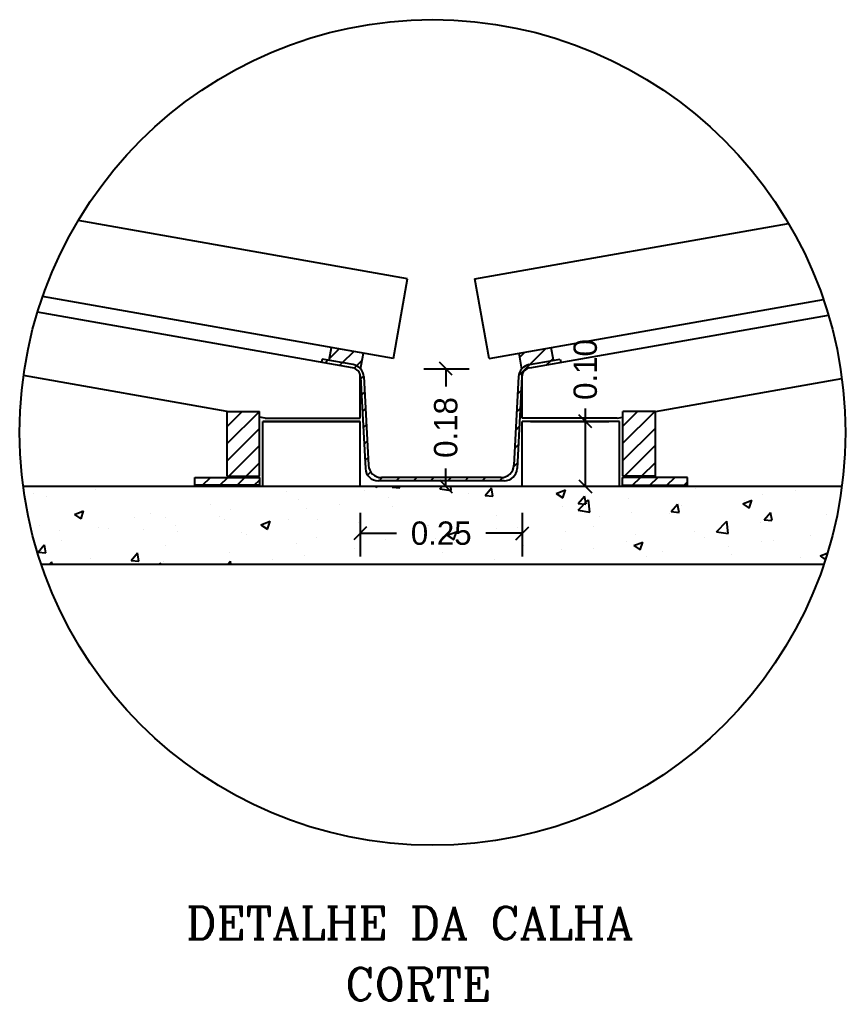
# Model space of a CAD drawing. Extents: x -9 to 119, y 33 to 95.
# Drawn here: x 4.182 to 5.456, y 66.116 to 67.629 of the extents above; entities that cross this region are included whole.
import ezdxf

# ---------------------------------------------------------------- set-up
doc = ezdxf.new("R2010")
doc.units = 0
doc.header["$LTSCALE"] = 8
doc.layers.get('0').update_dxf_attribs({"linetype": 'CONTINUOUS'})
doc.layers.get('DEFPOINTS').update_dxf_attribs({"linetype": 'CONTINUOUS'})
for name, color, linetype in [('CONCRETO', 5, 'CONTINUOUS'), ('COTA', 244, 'CONTINUOUS'), ('EQUIPAMENTOS', 1, 'CONTINUOUS'), ('PAREDE', 7, 'CONTINUOUS'), ('PAREDES', 7, 'CONTINUOUS'), ('TELHADO', 30, 'CONTINUOUS'), ('TERRENOEMCORTE', 244, 'CONTINUOUS'), ('TEXTO', 1, 'CONTINUOUS')]:
    doc.layers.add(name, color=color, linetype=linetype)
doc.styles.add('ROMANC', font='ROMANC.SHX')
doc.dimstyles.get("Standard").update_dxf_attribs({"dimtxt": 0.18, "dimasz": 0.18, "dimexe": 0.18, "dimexo": 0.0625, "dimgap": 0.09, "dimtad": 0, "dimtih": 1, "dimtoh": 1, "dimzin": 0, "dimtxsty": 'STANDARD', "dimcen": 0.09, "dimclrt": 30, "dimazin": 3, "dimtfac": 1, "dimtdec": 4, "dimtofl": 0, "dimtmove": 0, "dimatfit": 3, "dimtolj": 1, "dimtzin": 0})

# ---------------------------------------------------------------- blocks, each defined once
blk = doc.blocks.new('_OBLIQUE')
at = {"color": 0, "linetype": 'BYBLOCK'}
blk.add_line((-0.5, -0.5), (0.5, 0.5), dxfattribs=at)
blk = doc.blocks.new('*D129')
at = {"color": 0, "linetype": 'BYBLOCK', "ltscale": 0.2}
for p, q in [((29.7465, 85.5966), (29.7465, 85.5292)), ((29.9965, 85.5966), (29.9965, 85.5292)), ((29.7465, 85.5652), (29.8025, 85.5652)), ((29.9965, 85.5652), (29.9405, 85.5652))]:
    blk.add_line(p, q, dxfattribs=at)
at = {"layer": 'DEFPOINTS', "color": 0, "linetype": 'BYBLOCK', "ltscale": 0.2}
for p in [(29.7465, 85.6091), (29.9965, 85.6091), (29.9965, 85.5652)]:
    blk.add_point(p, dxfattribs=at)
at = {"color": 0, "linetype": 'BYBLOCK', "ltscale": 0.2, "xscale": 0.02, "yscale": 0.02, "zscale": 0.02, "rotation": 180}
blk.add_blockref('_OBLIQUE', (29.7465, 85.5652), dxfattribs=at)
at = {"color": 0, "linetype": 'BYBLOCK', "ltscale": 0.2, "xscale": 0.02, "yscale": 0.02, "zscale": 0.02}
blk.add_blockref('_OBLIQUE', (29.9965, 85.5652), dxfattribs=at)
at = {"color": 30, "linetype": 'BYBLOCK', "ltscale": 0.2, "insert": (29.8715, 85.5652), "char_height": 0.036, "attachment_point": 5}
blk.add_mtext('\\A1;0.25', dxfattribs=at)
blk = doc.blocks.new('*D130')
at = {"color": 0, "linetype": 'BYBLOCK', "ltscale": 0.2}
for p, q in [((30.0084, 85.7904), (30.0783, 85.7904)), ((30.0423, 85.7904), (30.0423, 85.7627)), ((30.0423, 85.6091), (30.0423, 85.6367)), ((30.009, 85.6091), (30.0783, 85.6091))]:
    blk.add_line(p, q, dxfattribs=at)
at = {"layer": 'DEFPOINTS', "color": 0, "linetype": 'BYBLOCK', "ltscale": 0.2}
for p in [(29.9959, 85.7904), (29.9965, 85.6091), (30.0423, 85.6091)]:
    blk.add_point(p, dxfattribs=at)
at = {"color": 0, "linetype": 'BYBLOCK', "ltscale": 0.2, "xscale": 0.02, "yscale": 0.02, "zscale": 0.02}
for p, rotation in [((30.0423, 85.7904), 90), ((30.0423, 85.6091), 270)]:
    blk.add_blockref('_OBLIQUE', p, dxfattribs=dict(at, rotation=rotation))
at = {"color": 30, "linetype": 'BYBLOCK', "ltscale": 0.2, "insert": (30.0423, 85.6997), "char_height": 0.036, "attachment_point": 5, "rotation": 90}
blk.add_mtext('\\A1;0.18', dxfattribs=at)
blk = doc.blocks.new('*X137')
at = {"color": 0, "ltscale": 0.2}
for p, q in [((29.242, 85.5977), (29.242, 85.5977)), ((29.3381, 85.604), (29.3381, 85.604)), ((29.6322, 85.6014), (29.6322, 85.6014)), ((29.7537, 85.6021), (29.7537, 85.6021)), ((29.7691, 85.6091), (29.7715, 85.6074)), ((29.7715, 85.6074), (29.7721, 85.6091)), ((29.7958, 85.6075), (29.7971, 85.6091)), ((29.7958, 85.6075), (29.8078, 85.6065)), ((29.8079, 85.6064), (29.8074, 85.6091)), ((29.8693, 85.6051), (29.8731, 85.6091)), ((29.8693, 85.6051), (29.8871, 85.6023)), ((29.8871, 85.6023), (29.8863, 85.6091)), ((29.916, 85.6081), (29.916, 85.6081)), ((29.9393, 85.595), (29.9489, 85.6065)), ((29.9513, 85.5939), (29.949, 85.6064)), ((30.049, 85.5981), (30.063, 85.6035)), ((30.049, 85.5981), (30.0589, 85.5914)), ((30.059, 85.5914), (30.063, 85.6035)), ((30.2638, 85.6052), (30.2638, 85.6052)), ((30.4177, 85.6022), (30.4177, 85.6022)), ((30.4563, 85.6077), (30.4563, 85.6077)), ((29.2623, 85.594), (29.2623, 85.594)), ((29.6511, 85.588), (29.6511, 85.588)), ((29.7897, 85.5915), (29.7897, 85.5915)), ((29.9134, 85.5976), (29.9134, 85.5976)), ((29.9393, 85.595), (29.9513, 85.5939)), ((30.0827, 85.572), (30.0983, 85.5882)), ((30.0828, 85.5824), (30.0924, 85.5939)), ((30.0948, 85.5813), (30.0925, 85.5939)), ((30.1006, 85.5692), (30.0984, 85.5882)), ((30.1599, 85.5902), (30.1599, 85.5902)), ((30.3364, 85.5821), (30.3504, 85.5875)), ((30.3396, 85.5876), (30.3396, 85.5876)), ((30.3464, 85.5754), (30.3505, 85.5875)), ((30.3677, 85.5956), (30.3677, 85.5956)), ((29.3061, 85.5657), (29.3201, 85.571)), ((29.3161, 85.5589), (29.3201, 85.571)), ((29.3163, 85.5711), (29.3163, 85.5711)), ((29.5155, 85.5814), (29.5155, 85.5814)), ((29.5472, 85.573), (29.5472, 85.573)), ((29.6639, 85.5749), (29.6639, 85.5749)), ((29.714, 85.5815), (29.714, 85.5815)), ((29.7967, 85.5775), (29.7967, 85.5775)), ((30.0589, 85.5774), (30.0589, 85.5774)), ((30.0827, 85.572), (30.1005, 85.5692)), ((30.0828, 85.5824), (30.0947, 85.5814)), ((30.1656, 85.569), (30.1656, 85.569)), ((30.223, 85.5676), (30.223, 85.5676)), ((30.2262, 85.5699), (30.2358, 85.5814)), ((30.2262, 85.5699), (30.2382, 85.5688)), ((30.2382, 85.5688), (30.2359, 85.5813)), ((30.2414, 85.579), (30.2414, 85.579)), ((30.3364, 85.5821), (30.3463, 85.5754)), ((30.3697, 85.5573), (30.3793, 85.5688)), ((30.3817, 85.5562), (30.3794, 85.5688)), ((29.3061, 85.5657), (29.316, 85.559)), ((29.3989, 85.5614), (29.3989, 85.5614)), ((29.4231, 85.5666), (29.4231, 85.5666)), ((29.4462, 85.5602), (29.4462, 85.5602)), ((29.5299, 85.562), (29.5299, 85.562)), ((29.5376, 85.5583), (29.5376, 85.5583)), ((29.5935, 85.5497), (29.6075, 85.555)), ((29.6035, 85.5429), (29.6076, 85.555)), ((29.6366, 85.5575), (29.6366, 85.5575)), ((29.6801, 85.5575), (29.6801, 85.5575)), ((29.7434, 85.553), (29.7434, 85.553)), ((29.9562, 85.5633), (29.9562, 85.5633)), ((30.1155, 85.5624), (30.1155, 85.5624)), ((30.2962, 85.5389), (30.3118, 85.5551)), ((30.314, 85.5361), (30.3118, 85.5551)), ((30.364, 85.5527), (30.364, 85.5527)), ((30.3697, 85.5573), (30.3816, 85.5563)), ((30.4651, 85.5655), (30.4651, 85.5655)), ((29.2517, 85.5487), (29.2517, 85.5487)), ((29.2822, 85.5414), (29.2822, 85.5414)), ((29.3435, 85.5462), (29.3435, 85.5462)), ((29.3585, 85.5442), (29.3585, 85.5442)), ((29.4118, 85.5417), (29.4118, 85.5417)), ((29.4619, 85.5483), (29.4619, 85.5483)), ((29.4653, 85.5397), (29.4653, 85.5397)), ((29.5634, 85.5375), (29.5634, 85.5375)), ((29.5935, 85.5497), (29.6034, 85.5429)), ((29.8502, 85.5485), (29.8502, 85.5485)), ((29.8523, 85.5483), (29.8523, 85.5483)), ((29.8809, 85.5336), (29.8949, 85.539)), ((29.8909, 85.5269), (29.895, 85.539)), ((29.9569, 85.544), (29.9569, 85.544)), ((29.9892, 85.5458), (29.9892, 85.5458)), ((30.0637, 85.5395), (30.0637, 85.5395)), ((30.1064, 85.5476), (30.1064, 85.5476)), ((30.2614, 85.5386), (30.2614, 85.5386)), ((30.2962, 85.5389), (30.314, 85.5361)), ((29.2855, 85.5251), (29.2855, 85.5251)), ((29.572, 85.5352), (29.572, 85.5352)), ((29.6788, 85.5307), (29.6788, 85.5307)), ((29.7513, 85.5355), (29.7513, 85.5355)), ((29.7856, 85.5262), (29.7856, 85.5262)), ((29.8634, 85.5292), (29.8634, 85.5292)), ((29.8809, 85.5336), (29.8909, 85.5269)), ((29.9135, 85.5358), (29.9135, 85.5358)), ((29.9897, 85.5276), (29.9897, 85.5276)), ((30.1575, 85.5236), (30.1575, 85.5236)), ((30.1683, 85.5176), (30.1823, 85.523)), ((30.1704, 85.535), (30.1704, 85.535)), ((30.1784, 85.5109), (30.1824, 85.523)), ((30.2772, 85.5305), (30.2772, 85.5305)), ((30.3651, 85.5233), (30.3651, 85.5233)), ((30.384, 85.526), (30.384, 85.526)), ((30.4409, 85.5333), (30.4409, 85.5333)), ((29.2498, 85.5073), (29.2594, 85.5188)), ((29.2498, 85.5073), (29.2617, 85.5062)), ((29.2618, 85.5062), (29.2595, 85.5187)), ((29.4468, 85.5175), (29.4468, 85.5175)), ((29.6486, 85.5215), (29.6486, 85.5215)), ((29.7371, 85.5126), (29.7371, 85.5126)), ((29.8731, 85.5076), (29.8731, 85.5076)), ((29.8923, 85.5216), (29.8923, 85.5216)), ((29.9991, 85.5171), (29.9991, 85.5171)), ((30.0565, 85.5108), (30.0565, 85.5108)), ((30.1058, 85.5126), (30.1058, 85.5126)), ((30.1683, 85.5176), (30.1783, 85.5109)), ((30.2126, 85.5081), (30.2126, 85.5081)), ((30.3151, 85.5167), (30.3151, 85.5167)), ((29.2676, 85.4891), (29.271, 85.4927)), ((29.2715, 85.4891), (29.2711, 85.4927)), ((29.3302, 85.4975), (29.3302, 85.4975)), ((29.3932, 85.4947), (29.4029, 85.5062)), ((29.3932, 85.4947), (29.4052, 85.4937)), ((29.4053, 85.4937), (29.403, 85.5062)), ((29.4437, 85.4937), (29.4437, 85.4937)), ((29.5425, 85.4891), (29.5463, 85.4937)), ((29.5447, 85.5065), (29.5447, 85.5065)), ((29.5472, 85.4891), (29.5464, 85.4936)), ((29.6113, 85.496), (29.6113, 85.496)), ((29.6614, 85.5026), (29.6614, 85.5026)), ((29.9538, 85.4968), (29.9538, 85.4968)), ((30.1887, 85.5001), (30.1887, 85.5001)), ((30.3194, 85.5036), (30.3194, 85.5036)), ((30.4261, 85.4991), (30.4261, 85.4991)), ((30.4558, 85.5016), (30.4669, 85.5059)), ((30.4558, 85.5016), (30.4638, 85.4961)), ((30.4626, 85.499), (30.4626, 85.499)), ((29.4357, 85.4891), (29.4394, 85.4905)), ((29.439, 85.4891), (29.4395, 85.4905)), ((30.113, 85.4901), (30.113, 85.4901))]:
    blk.add_line(p, q, dxfattribs=at)
blk = doc.blocks.new('*D139')
at = {"color": 0, "linetype": 'BYBLOCK', "ltscale": 0.2}
for p, q in [((30.0938, 85.7091), (30.0938, 85.7291)), ((30.009, 85.7091), (30.1298, 85.7091)), ((30.0938, 85.6091), (30.0938, 85.7091)), ((30.009, 85.6091), (30.1298, 85.6091))]:
    blk.add_line(p, q, dxfattribs=at)
at = {"layer": 'DEFPOINTS', "color": 0, "linetype": 'BYBLOCK', "ltscale": 0.2}
for p in [(29.9965, 85.7091), (30.0938, 85.7091), (29.9965, 85.6091)]:
    blk.add_point(p, dxfattribs=at)
at = {"color": 0, "linetype": 'BYBLOCK', "ltscale": 0.2, "xscale": 0.02, "yscale": 0.02, "zscale": 0.02}
for p, rotation in [((30.0938, 85.7091), 90), ((30.0938, 85.6091), 270)]:
    blk.add_blockref('_OBLIQUE', p, dxfattribs=dict(at, rotation=rotation))
at = {"color": 30, "linetype": 'BYBLOCK', "ltscale": 0.2, "insert": (30.0938, 85.7891), "char_height": 0.036, "attachment_point": 5, "rotation": 90}
blk.add_mtext('\\A1;0.10', dxfattribs=at)
blk = doc.blocks.new('*X144')
at = {"color": 0, "ltscale": 0.2}
for p, q in [((5.1125, 66.9755), (5.1617, 67.0247)), ((5.1125, 67.002), (5.1352, 67.0247)), ((5.1125, 66.949), (5.1625, 66.999)), ((5.1148, 66.9247), (5.1625, 66.9725)), ((5.1413, 66.9247), (5.1625, 66.9459)), ((5.1121, 66.922), (5.1131, 66.923)), ((5.1272, 66.9107), (5.1396, 66.923)), ((5.1538, 66.9107), (5.1661, 66.923)), ((5.1803, 66.9107), (5.1926, 66.923)), ((5.2068, 66.9107), (5.2121, 66.916))]:
    blk.add_line(p, q, dxfattribs=at)
blk = doc.blocks.new('*X145')
at = {"color": 0, "ltscale": 0.2}
for p, q in [((4.6599, 67.1063), (4.6747, 67.1211)), ((4.68, 67.0999), (4.6973, 67.1171)), ((4.9535, 67.1082), (4.9614, 67.1161)), ((4.9689, 67.0971), (4.9936, 67.1217)), ((4.6531, 67.0995), (4.6575, 67.1038)), ((4.6757, 67.0955), (4.68, 67.0999)), ((4.7018, 67.0952), (4.7102, 67.1036)), ((4.9949, 67.0966), (5.0011, 67.1028)), ((5.0011, 67.1028), (5.0047, 67.1063)), ((4.698, 67.0914), (4.7018, 67.0952)), ((4.9518, 67.08), (4.9689, 67.0971)), ((4.7081, 67.0749), (4.7128, 67.0796)), ((4.7094, 67.0497), (4.7142, 67.0545)), ((4.9503, 67.0519), (4.9556, 67.0572)), ((4.5021, 66.975), (4.5519, 67.0247)), ((4.5021, 67.0015), (4.5253, 67.0247)), ((4.7107, 67.0245), (4.7155, 67.0293)), ((4.9488, 67.024), (4.9541, 67.0292)), ((4.5021, 66.9485), (4.5521, 66.9985)), ((4.7121, 66.9993), (4.7168, 67.0041)), ((4.9473, 66.996), (4.9526, 67.0013)), ((4.7134, 66.9741), (4.7181, 66.9789)), ((4.5049, 66.9247), (4.5521, 66.972)), ((4.9459, 66.968), (4.9512, 66.9733)), ((4.7147, 66.9489), (4.7195, 66.9537)), ((4.5314, 66.9247), (4.5521, 66.9454)), ((4.9443, 66.9399), (4.9497, 66.9453)), ((4.4643, 66.9107), (4.4767, 66.923)), ((4.4908, 66.9107), (4.5032, 66.923)), ((4.5174, 66.9107), (4.5297, 66.923)), ((4.5439, 66.9107), (4.5525, 66.9194)), ((4.7187, 66.9265), (4.7236, 66.9313)), ((4.7364, 66.9176), (4.7414, 66.9226)), ((4.7629, 66.9176), (4.7679, 66.9226)), ((4.7895, 66.9176), (4.7945, 66.9226)), ((4.816, 66.9176), (4.821, 66.9226)), ((4.8425, 66.9176), (4.8475, 66.9226)), ((4.869, 66.9176), (4.874, 66.9226)), ((4.8955, 66.9176), (4.9005, 66.9226)), ((4.922, 66.9176), (4.9272, 66.9228))]:
    blk.add_line(p, q, dxfattribs=at)

msp = doc.modelspace()

# ---------------------------------------------------------------- linework, layer by layer
at = {"layer": 'CONCRETO', "color": 30, "ltscale": 0.2}
for p, q in [((4.9293, 66.9176), (4.7353, 66.9176)), ((4.9245, 66.9226), (4.7401, 66.9226))]:
    msp.add_line(p, q, dxfattribs=at)
at = {"layer": 'CONCRETO', "color": 5, "ltscale": 0.2}
for p, q in [((4.1876, 66.9092), (5.1073, 66.9092)), ((4.1876, 66.9092), (4.5673, 66.9092)), ((5.1073, 66.9092), (5.4501, 66.9092)), ((4.2154, 66.7892), (5.4223, 66.7892))]:
    msp.add_line(p, q, dxfattribs=at)
at = {"layer": 'COTA', "color": 30, "ltscale": 0.2}
msp.add_circle((4.8189, 66.9922), 0.6367, dxfattribs=at)
for centre, start, end in [((4.7353, 66.9376), 183.0112, 270), ((4.7401, 66.9426), 183.0112, 270), ((4.9245, 66.9426), 270, 356.9888), ((4.9293, 66.9376), 270, 356.9888)]:
    msp.add_arc(centre, 0.02, start, end, dxfattribs=at)
at = {"layer": 'EQUIPAMENTOS', "color": 30, "ltscale": 0.2}
for p, q in [((4.7079, 67.078), (4.7154, 66.9366)), ((4.7129, 67.0783), (4.7201, 66.9416)), ((4.9517, 67.0783), (4.9445, 66.9416)), ((4.9567, 67.078), (4.9492, 66.9366))]:
    msp.add_line(p, q, dxfattribs=at)
at = {"layer": 'PAREDE', "color": 30, "ltscale": 0.2}
for p, q in [((4.5609, 67.0142), (4.7073, 67.0142)), ((5.1037, 67.0142), (4.9573, 67.0142))]:
    msp.add_line(p, q, dxfattribs=at)
at = {"layer": 'PAREDES', "color": 3, "ltscale": 0.2}
for p, q in [((4.7073, 67.0092), (4.5573, 67.0092)), ((4.5573, 67.0092), (4.7073, 67.0092)), ((4.5573, 66.9092), (4.5573, 67.0092)), ((4.5573, 66.9092), (4.5573, 67.0092)), ((4.7073, 66.9092), (4.7073, 67.0092)), ((4.7073, 66.9092), (4.7073, 67.0092)), ((5.1073, 67.0092), (4.9573, 67.0092)), ((4.9573, 66.9092), (4.9573, 67.0092)), ((5.1073, 66.9092), (5.1073, 67.0092))]:
    msp.add_line(p, q, dxfattribs=at)
at = {"layer": 'TELHADO', "color": 30, "linetype": 'CONTINUOUS', "ltscale": 0.2}
for p, q in [((4.7803, 67.2294), (4.2724, 67.319)), ((4.8843, 67.2294), (5.3679, 67.3147)), ((4.7586, 67.1063), (4.2176, 67.2017)), ((4.906, 67.1063), (5.4217, 67.1972)), ((4.6955, 67.092), (4.2098, 67.1777)), ((4.969, 67.092), (5.4293, 67.1732)), ((4.5021, 67.0246), (4.1882, 67.0799)), ((5.1625, 67.0246), (5.4501, 67.0753))]:
    msp.add_line(p, q, dxfattribs=at)
at = {"layer": 'TELHADO', "color": 30, "ltscale": 0.2}
for p, q in [((4.7586, 67.1063), (4.7803, 67.2294)), ((4.906, 67.1063), (4.8843, 67.2294)), ((4.6594, 67.1035), (4.6629, 67.1233)), ((4.7078, 67.09), (4.7122, 67.1146)), ((4.9568, 67.09), (4.9524, 67.1146)), ((5.0052, 67.1035), (5.0017, 67.1233)), ((4.6488, 67.1053), (4.6477, 67.1005)), ((4.6964, 67.097), (4.6488, 67.1053)), ((4.9682, 67.097), (5.0158, 67.1053)), ((5.0158, 67.1053), (5.0169, 67.1005)), ((4.7073, 67.0142), (4.7073, 67.0816)), ((4.9573, 67.0142), (4.9573, 67.0816)), ((4.5021, 66.9247), (4.5021, 67.0247)), ((4.5021, 67.0247), (4.5521, 67.0247)), ((4.5521, 66.9247), (4.5521, 67.0247)), ((5.1625, 67.0247), (5.1125, 67.0247)), ((5.1125, 66.9247), (5.1125, 67.0247)), ((5.1625, 66.9247), (5.1625, 67.0247)), ((4.5609, 67.0142), (4.5521, 67.0158)), ((5.1037, 67.0142), (5.1125, 67.0158)), ((4.4525, 66.9107), (4.4525, 66.923)), ((4.4525, 66.923), (4.5525, 66.923)), ((4.5021, 66.9247), (4.5521, 66.9247)), ((4.5525, 66.9107), (4.5525, 66.923)), ((5.2121, 66.923), (5.1121, 66.923)), ((5.1121, 66.9107), (5.1121, 66.923)), ((5.1625, 66.9247), (5.1125, 66.9247)), ((5.2121, 66.9107), (5.2121, 66.923)), ((4.5525, 66.9107), (4.4525, 66.9107)), ((5.1121, 66.9107), (5.2121, 66.9107))]:
    msp.add_line(p, q, dxfattribs=at)
for centre, radius, start, end in [((4.6929, 67.0773), 0.015, 3.0112, 80), ((4.6929, 67.0773), 0.02, 3.0112, 80), ((4.9716, 67.0773), 0.02, 100, 176.9888), ((4.9716, 67.0773), 0.015, 100, 176.9888)]:
    msp.add_arc(centre, radius, start, end, dxfattribs=at)

# ---------------------------------------------------------------- block references
at = {"layer": 'COTA', "color": 30, "ltscale": 0.2}
msp.add_blockref('*X137', (-25.0392, -18.6998), dxfattribs=at)
at = {"layer": 'TERRENOEMCORTE', "color": 30, "ltscale": 0.2}
for name in ['*X145', '*X144']:
    msp.add_blockref(name, (0, 0), dxfattribs=at)

# ---------------------------------------------------------------- texts
at = {"layer": 'TEXTO', "color": 5, "ltscale": 0.3, "style": 'ROMANC'}
for s, p in [('DETALHE DA CALHA', (4.4388, 66.2107)), ('CORTE ', (4.6844, 66.1163))]:
    msp.add_text(s, height=0.05, dxfattribs=at).set_placement(p)

# ---------------------------------------------------------------- dimensions: what is measured, and where the dimension line sits
at = {"layer": 'COTA', "color": 244, "ltscale": 0.2}
for base, p1, p2, picture, middle, set_off in [((5.0546, 67.0092), (4.9573, 66.9092), (4.9573, 67.0092), '*D139', (5.0546, 67.0892), (-25.0392, -18.6998)), ((4.8394, 66.9092), (4.7929, 67.0905), (4.7936, 66.9092), '*D130', (4.8394, 66.9999), (-25.2029, -18.6998))]:
    dim = msp.add_linear_dim(base=base, p1=p1, p2=p2, angle=90, dimstyle='STANDARD', override={"dimscale": 0.2, "dimasz": 0.1, "dimtih": 0, "dimtoh": 0, "dimblk1": 'OBLIQUE', "dimblk2": 'OBLIQUE', "dimsah": 1}, dxfattribs=at)
    dim.commit()
    dim.dimension.update_dxf_attribs({"geometry": picture, "text_midpoint": middle, "insert": set_off})
dim = msp.add_linear_dim(base=(4.9573, 66.8367), p1=(4.7073, 66.8806), p2=(4.9573, 66.8806), dimstyle='STANDARD', override={"dimscale": 0.2, "dimasz": 0.1, "dimtih": 0, "dimtoh": 0, "dimblk1": 'OBLIQUE', "dimblk2": 'OBLIQUE', "dimsah": 1}, dxfattribs=at)
dim.commit()
dim.dimension.update_dxf_attribs({"geometry": '*D129', "text_midpoint": (4.8323, 66.8367), "insert": (-25.0392, -18.7285)})

doc.saveas('drawing.dxf')
